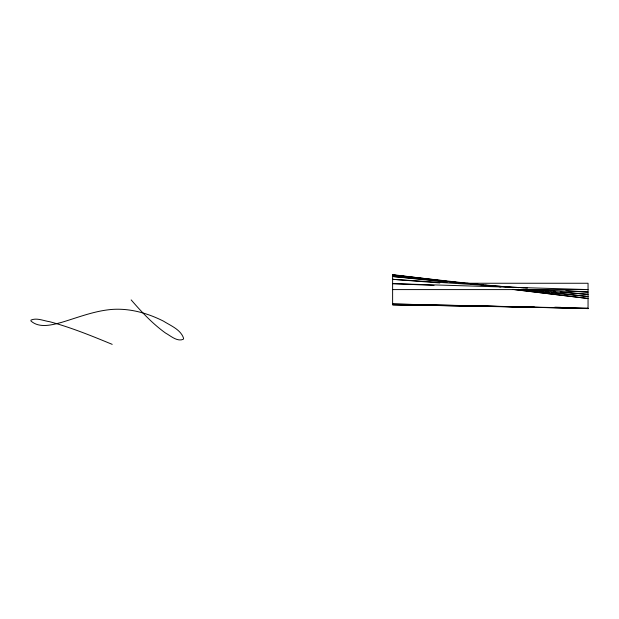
<?xml version="1.0" encoding="UTF-8"?>
<svg xmlns="http://www.w3.org/2000/svg" width="619" height="619" viewBox="0 0 619 619"><rect width="100%" height="100%" fill="white"/><g stroke="black" fill="none" stroke-linecap="round" stroke-linejoin="round"><path stroke-width="0.93" d="M466.842 283.254L588.05 283.254L588.05 308.711M392.616 289.591L588.05 289.591L392.616 283.634L434.012 285.421M555.32 307.326L561.093 307.419M502.365 306.513L392.616 304.796L392.616 274.643L442.43 280.724M505.259 306.56L534.135 307.009L392.616 304.695L588.05 308.316L392.616 304.006L588.05 308.595M554.353 307.326L561.093 307.434M525.477 289.375L588.05 292.075L565.905 290.628M518.737 287.549L392.616 279.316L439.792 282.953M520.656 287.673L527.396 288.114M523.55 289.413L588.05 294.389L560.133 291.835M506.218 286.891L392.616 276.484L447.228 282.086M508.145 287.069L512.958 287.51M553.394 291.216L555.32 291.394M518.118 289.359L588.05 296.532L551.645 292.516M483.625 285.019L392.616 274.975L455.847 282.589M485.544 285.227L489.374 285.653M492.252 285.963L495.123 286.28M498.953 286.705L500.872 286.914M522.908 289.344L524.819 289.56M528.657 289.978L530.568 290.195M534.398 290.613L537.277 290.93M540.147 291.247L543.025 291.564M545.896 291.882L548.774 292.199M458.718 282.937L460.637 283.162M512.37 289.39L588.05 298.497L513.329 289.375M444.349 280.956L447.228 281.305M450.098 281.66L452.969 282.009M454.888 282.241L457.758 282.597M112.194 344.357C91.689 335.885 71.069 327.474 49.613 321.694C43.647 320.866 36.792 317.508 30.95 320.1L30.965 321.021C39.446 328.527 52.205 324.913 61.977 322.259C78.621 317.253 95.04 310.668 112.534 309.392C130.245 308.231 147.871 313.237 163.563 321.191C170.751 325.741 180.88 329.641 183.611 338.384L183.216 339.351C177.011 341.881 170.689 335.846 165.528 333.045C152.56 323.714 141.573 311.953 131.166 299.906"/></g></svg>
